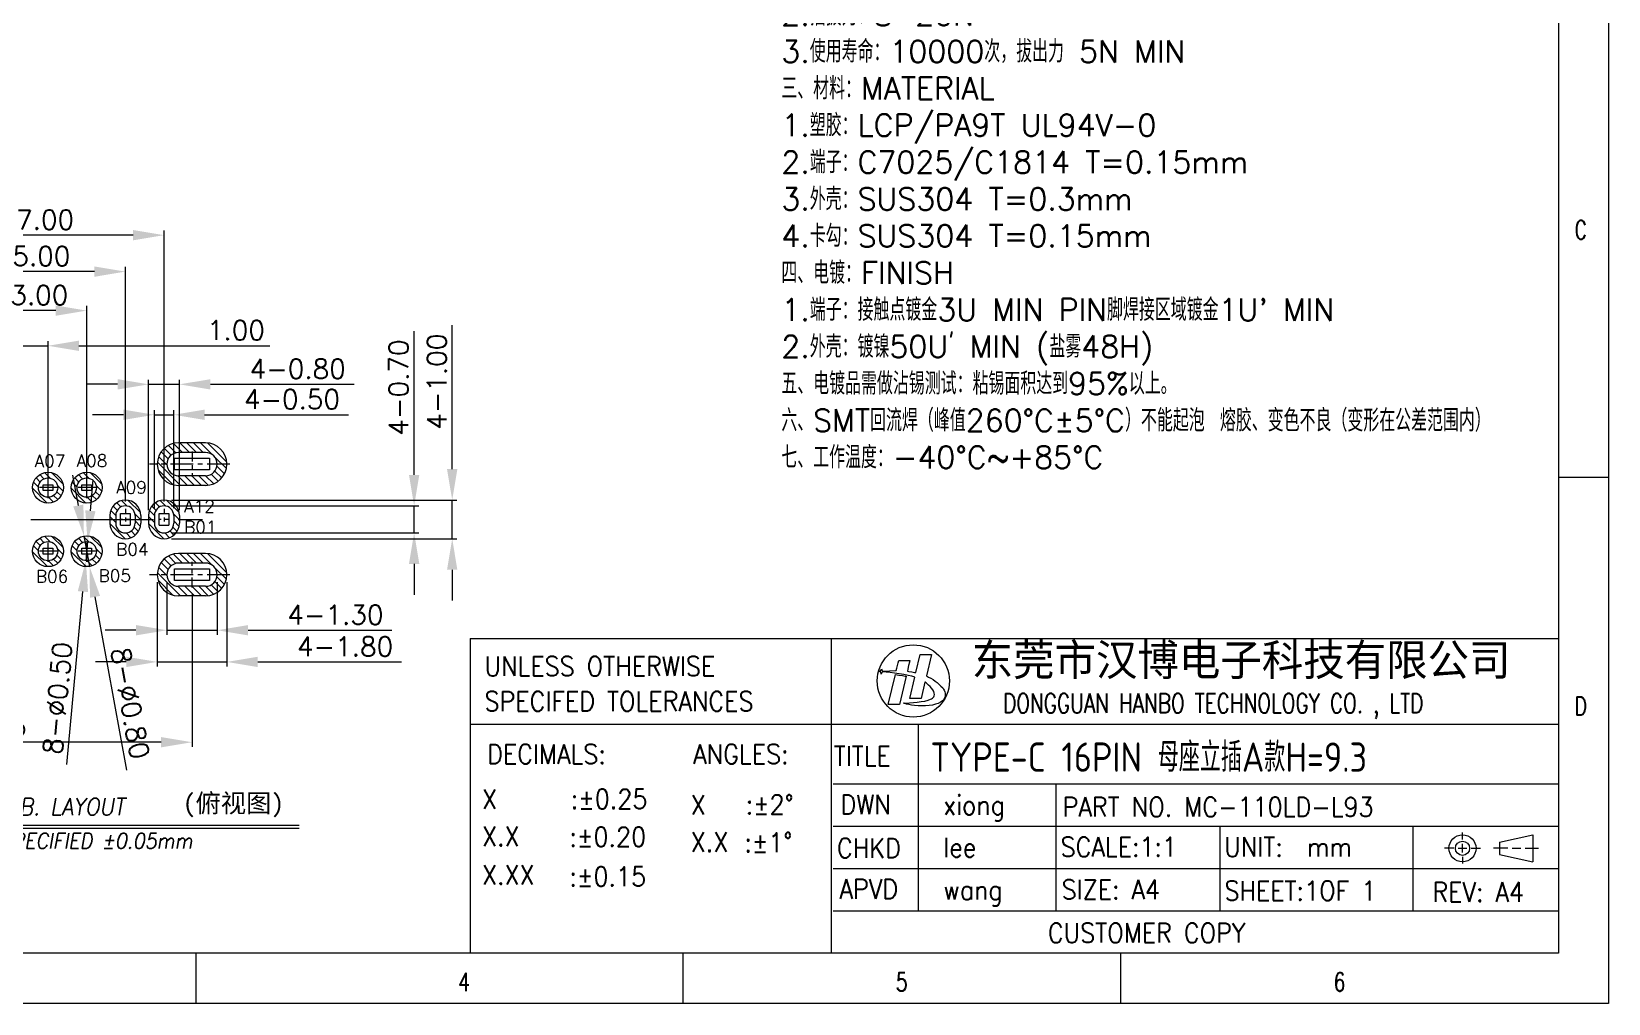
# Model space of a CAD drawing. Extents: x 2504 to 2659, y 706 to 763.
# Drawn here: x 2536.06 to 2576.84, y 706.23 to 731.36 of the extents above; entities that cross this region are included whole.
import ezdxf
from ezdxf.enums import TextEntityAlignment as Align

# ---------------------------------------------------------------- set-up
doc = ezdxf.new("R2010")
doc.units = 0
doc.header["$MEASUREMENT"] = 0
doc.linetypes.add('ACAD_ISO02W100', pattern=[15, 12, -3])
doc.linetypes.add('CENTER', pattern=[50.8, 31.75, -6.35, 6.35, -6.35])
doc.layers.get('0').update_dxf_attribs({"linetype": 'CONTINUOUS', "lineweight": 20})
doc.layers.get('Defpoints').update_dxf_attribs({"linetype": 'CONTINUOUS'})
for name, color, linetype, lineweight in [('DIM', 3, 'CONTINUOUS', 9), ('HANBO', 7, 'CONTINUOUS', 9), ('NOTE', 82, 'CONTINUOUS', 18), ('screw', 33, 'CONTINUOUS', 13)]:
    doc.layers.add(name, color=color, linetype=linetype, lineweight=lineweight)
doc.styles.add('3.5号字', font='gbenor.shx', dxfattribs={"height": 3.5, "bigfont": 'gbcbig.shx'})
doc.styles.add('ROMANS', font='ROMANS.SHX', dxfattribs={"bigfont": 'gbcbig.shx'})
doc.styles.get("Standard").update_dxf_attribs({"font": 'simplex.shx', "bigfont": 'gbcbig.shx'})
doc.styles.add('样式 1', font='gbenor.shx', dxfattribs={"height": 1.2, "bigfont": 'gbcbig.shx'})
doc.dimstyles.new('汉博电子', dxfattribs={"dimtxt": 0.5, "dimasz": 0.8, "dimexe": 0.12, "dimexo": 0.19, "dimgap": 0.15, "dimtad": 1, "dimzin": 1, "dimdsep": 46, "dimtxsty": 'ROMANS', "dimcen": 2.13, "dimclrd": 3, "dimclre": 3, "dimclrt": 2, "dimazin": 2, "dimtfac": 1, "dimtmove": 0, "dimatfit": 3, "dimfxl": 1, "dimlwd": 13, "dimlwe": 13, "dimarcsym": 0})

# ---------------------------------------------------------------- blocks, each defined once
blk = doc.blocks.new('hanbo')
at = {"layer": 'HANBO'}
blk.add_ellipse((-2.076, 0.258), major_axis=(0, 1.277), ratio=1, dxfattribs=at)
at = {"layer": 'HANBO', "color": 7}
for points, knots in [([(-3.194, 0.688), (-3.194, 0.688), (-3.219, 0.622), (-3.219, 0.622), (-3.219, 0.622), (-3.219, 0.622), (-3.292, 0.603), (-3.292, 0.603), (-3.292, 0.603), (-3.292, 0.603), (-3.224, 0.573), (-3.224, 0.573), (-3.224, 0.573), (-3.224, 0.573), (-3.207, 0.502), (-3.207, 0.502), (-3.207, 0.502), (-3.207, 0.502), (-3.179, 0.571), (-3.179, 0.571), (-3.179, 0.571), (-3.179, 0.571), (-3.146, 0.58), (-3.146, 0.58), (-3.146, 0.58), (-2.9, 0.551), (-2.236, 0.485), (-2.026, 0.388), (-2.026, 0.388), (-2.026, 0.388), (-2.198, -0.362), (-2.198, -0.362), (-2.198, -0.362), (-2.198, -0.362), (-1.803, -0.362), (-1.803, -0.362), (-1.803, -0.362), (-1.803, -0.362), (-1.666, 0.218), (-1.666, 0.218), (-1.666, 0.218), (-1.666, 0.218), (-1.423, 0.048), (-1.354, -0.114), (-1.354, -0.114), (-1.285, -0.277), (-1.377, -0.349), (-1.465, -0.39), (-1.465, -0.39), (-1.657, -0.485), (-2.207, -0.521), (-2.417, -0.528), (-2.417, -0.528), (-2.417, -0.528), (-2.141, -0.62), (-1.774, -0.625), (-1.774, -0.625), (-1.407, -0.63), (-1.101, -0.543), (-0.999, -0.398), (-0.999, -0.398), (-0.897, -0.254), (-0.952, -0.084), (-1.037, 0.011), (-1.037, 0.011), (-1.194, 0.188), (-1.397, 0.34), (-1.615, 0.434), (-1.615, 0.434), (-1.615, 0.434), (-1.438, 1.196), (-1.438, 1.196), (-1.438, 1.196), (-1.438, 1.196), (-1.834, 1.196), (-1.834, 1.196), (-1.834, 1.196), (-1.834, 1.196), (-1.985, 0.553), (-1.985, 0.553), (-1.985, 0.553), (-1.985, 0.553), (-2.278, 0.601), (-2.286, 0.602), (-2.286, 0.602), (-2.283, 0.625), (-2.196, 0.983), (-2.196, 0.983), (-2.196, 0.983), (-2.196, 0.983), (-2.591, 0.983), (-2.591, 0.983), (-2.591, 0.983), (-2.62, 0.866), (-2.653, 0.735), (-2.679, 0.625), (-2.679, 0.625), (-2.679, 0.625), (-3.155, 0.61), (-3.155, 0.61), (-3.155, 0.61), (-3.155, 0.61), (-3.176, 0.616), (-3.176, 0.616), (-3.176, 0.616), (-3.176, 0.616), (-3.194, 0.688), (-3.194, 0.688)], [0, 0, 0, 0, 0.035714, 0.035714, 0.035714, 0.035714, 0.071429, 0.071429, 0.071429, 0.071429, 0.107143, 0.107143, 0.107143, 0.107143, 0.142857, 0.142857, 0.142857, 0.142857, 0.178571, 0.178571, 0.178571, 0.178571, 0.214286, 0.214286, 0.214286, 0.214286, 0.25, 0.25, 0.25, 0.25, 0.285714, 0.285714, 0.285714, 0.285714, 0.321429, 0.321429, 0.321429, 0.321429, 0.357143, 0.357143, 0.357143, 0.357143, 0.392857, 0.392857, 0.392857, 0.392857, 0.428571, 0.428571, 0.428571, 0.428571, 0.464286, 0.464286, 0.464286, 0.464286, 0.5, 0.5, 0.5, 0.5, 0.535714, 0.535714, 0.535714, 0.535714, 0.571429, 0.571429, 0.571429, 0.571429, 0.607143, 0.607143, 0.607143, 0.607143, 0.642857, 0.642857, 0.642857, 0.642857, 0.678571, 0.678571, 0.678571, 0.678571, 0.714286, 0.714286, 0.714286, 0.714286, 0.75, 0.75, 0.75, 0.75, 0.785714, 0.785714, 0.785714, 0.785714, 0.821429, 0.821429, 0.821429, 0.821429, 0.857143, 0.857143, 0.857143, 0.857143, 0.892857, 0.892857, 0.892857, 0.892857, 0.928571, 0.928571, 0.928571, 0.928571, 1, 1, 1, 1]), ([(-2.71, 0.482), (-2.71, 0.482), (-2.96, -0.577), (-2.96, -0.577), (-2.96, -0.577), (-2.96, -0.577), (-2.562, -0.577), (-2.562, -0.577), (-2.562, -0.577), (-2.562, -0.577), (-2.328, 0.422), (-2.328, 0.422), (-2.328, 0.422), (-2.328, 0.422), (-2.551, 0.466), (-2.71, 0.482)], [0, 0, 0, 0, 0.2, 0.2, 0.2, 0.2, 0.4, 0.4, 0.4, 0.4, 0.6, 0.6, 0.6, 0.6, 1, 1, 1, 1])]:
    blk.add_open_spline(points, degree=3, knots=knots, dxfattribs=at)
blk = doc.blocks.new('*D1212')
at = {"color": 3, "lineweight": 13, "transparency": 16777216}
for p, q in [((2531.759, 716.903), (2531.759, 712.866)), ((2540.209, 716.828), (2540.209, 712.866)), ((2539.409, 712.986), (2532.559, 712.986))]:
    blk.add_line(p, q, dxfattribs=at)
at = {"color": 3, "transparency": 16777216}
for points in [[(2532.559, 713.119), (2532.559, 712.853), (2531.759, 712.986)], [(2539.409, 713.119), (2539.409, 712.853), (2540.209, 712.986)]]:
    blk.add_solid(points, dxfattribs=at)
at = {"layer": 'Defpoints', "color": 0, "transparency": 16777216}
for p in [(2531.759, 717.093), (2540.209, 717.018), (2531.759, 712.986)]:
    blk.add_point(p, dxfattribs=at)
at = {"color": 2, "transparency": 16777216, "insert": (2535.185, 713.386), "char_height": 0.5, "attachment_point": 5, "style": 'ROMANS'}
blk.add_mtext('8.45', dxfattribs=at)
blk = doc.blocks.new('*D1213')
at = {"color": 3, "lineweight": 13, "transparency": 16777216}
for p, q in [((2539.559, 717.128), (2539.559, 715.762)), ((2540.859, 717.128), (2540.859, 715.762)), ((2538.759, 715.882), (2537.959, 715.882)), ((2539.559, 715.882), (2540.859, 715.882)), ((2541.659, 715.882), (2545.378, 715.882))]:
    blk.add_line(p, q, dxfattribs=at)
at = {"color": 3, "transparency": 16777216}
for points in [[(2538.759, 716.015), (2538.759, 715.748), (2539.559, 715.882)], [(2541.659, 716.015), (2541.659, 715.748), (2540.859, 715.882)]]:
    blk.add_solid(points, dxfattribs=at)
at = {"layer": 'Defpoints', "color": 0, "transparency": 16777216}
for p in [(2539.559, 717.318), (2540.859, 717.318), (2540.859, 715.882)]:
    blk.add_point(p, dxfattribs=at)
at = {"color": 2, "transparency": 16777216, "insert": (2543.918, 716.282), "char_height": 0.5, "attachment_point": 5, "style": 'ROMANS'}
blk.add_mtext('4-1.30', dxfattribs=at)
blk = doc.blocks.new('*D1214')
at = {"color": 3, "lineweight": 13, "transparency": 16777216}
for p, q in [((2532.484, 719.213), (2532.484, 726.219)), ((2538.684, 726.099), (2533.284, 726.099)), ((2539.484, 719.213), (2539.484, 726.219))]:
    blk.add_line(p, q, dxfattribs=at)
at = {"color": 3, "transparency": 16777216}
for points in [[(2533.284, 726.232), (2533.284, 725.965), (2532.484, 726.099)], [(2538.684, 726.232), (2538.684, 725.965), (2539.484, 726.099)]]:
    blk.add_solid(points, dxfattribs=at)
at = {"layer": 'Defpoints', "color": 0, "transparency": 16777216}
for p in [(2532.484, 726.099), (2532.484, 719.023), (2539.484, 719.023)]:
    blk.add_point(p, dxfattribs=at)
at = {"color": 2, "transparency": 16777216, "insert": (2536.409, 726.499), "char_height": 0.5, "attachment_point": 5, "style": 'ROMANS'}
blk.add_mtext('7.00', dxfattribs=at)
blk = doc.blocks.new('*D1215')
at = {"color": 3, "lineweight": 13, "transparency": 16777216}
for p, q in [((2533.484, 719.213), (2533.484, 725.276)), ((2538.484, 719.213), (2538.484, 725.276)), ((2537.684, 725.156), (2534.284, 725.156))]:
    blk.add_line(p, q, dxfattribs=at)
at = {"color": 3, "transparency": 16777216}
for points in [[(2534.284, 725.289), (2534.284, 725.022), (2533.484, 725.156)], [(2537.684, 725.289), (2537.684, 725.022), (2538.484, 725.156)]]:
    blk.add_solid(points, dxfattribs=at)
at = {"layer": 'Defpoints', "color": 0, "transparency": 16777216}
for p in [(2533.484, 725.156), (2533.484, 719.023), (2538.484, 719.023)]:
    blk.add_point(p, dxfattribs=at)
at = {"color": 2, "transparency": 16777216, "insert": (2536.312, 725.556), "char_height": 0.5, "attachment_point": 5, "style": 'ROMANS'}
blk.add_mtext('5.00', dxfattribs=at)
blk = doc.blocks.new('*D1222')
at = {"color": 3, "lineweight": 13, "transparency": 16777216}
for p, q in [((2534.484, 719.76), (2534.484, 724.268)), ((2536.684, 724.148), (2535.284, 724.148)), ((2537.484, 719.76), (2537.484, 724.268))]:
    blk.add_line(p, q, dxfattribs=at)
at = {"color": 3, "transparency": 16777216}
for points in [[(2535.284, 724.281), (2535.284, 724.014), (2534.484, 724.148)], [(2536.684, 724.281), (2536.684, 724.014), (2537.484, 724.148)]]:
    blk.add_solid(points, dxfattribs=at)
at = {"layer": 'Defpoints', "color": 0, "transparency": 16777216}
for p in [(2534.484, 724.148), (2534.484, 719.57), (2537.484, 719.57)]:
    blk.add_point(p, dxfattribs=at)
at = {"color": 2, "transparency": 16777216, "insert": (2536.258, 724.548), "char_height": 0.5, "attachment_point": 5, "style": 'ROMANS'}
blk.add_mtext('3.00', dxfattribs=at)
blk = doc.blocks.new('*D1223')
at = {"color": 3, "lineweight": 13, "transparency": 16777216}
for p, q in [((2534.684, 723.238), (2533.884, 723.238)), ((2535.484, 719.76), (2535.484, 723.358)), ((2535.484, 723.238), (2536.484, 723.238)), ((2536.484, 719.76), (2536.484, 723.358)), ((2537.284, 723.238), (2542.22, 723.238))]:
    blk.add_line(p, q, dxfattribs=at)
at = {"color": 3, "transparency": 16777216}
for points in [[(2534.684, 723.371), (2534.684, 723.105), (2535.484, 723.238)], [(2537.284, 723.371), (2537.284, 723.105), (2536.484, 723.238)]]:
    blk.add_solid(points, dxfattribs=at)
at = {"layer": 'Defpoints', "color": 0, "transparency": 16777216}
for p in [(2535.484, 723.238), (2535.484, 719.57), (2536.484, 719.57)]:
    blk.add_point(p, dxfattribs=at)
at = {"color": 2, "transparency": 16777216, "insert": (2541.344, 723.638), "char_height": 0.5, "attachment_point": 5, "style": 'ROMANS'}
blk.add_mtext('1.00', dxfattribs=at)
blk = doc.blocks.new('*D1209')
at = {"color": 3, "lineweight": 13, "transparency": 16777216}
for p, q in [((2539.084, 718.988), (2539.084, 722.361)), ((2539.884, 718.988), (2539.884, 722.361)), ((2538.284, 722.241), (2537.484, 722.241)), ((2539.084, 722.241), (2539.884, 722.241)), ((2540.684, 722.241), (2544.403, 722.241))]:
    blk.add_line(p, q, dxfattribs=at)
at = {"color": 3, "transparency": 16777216}
for points in [[(2538.284, 722.374), (2538.284, 722.107), (2539.084, 722.241)], [(2540.684, 722.374), (2540.684, 722.107), (2539.884, 722.241)]]:
    blk.add_solid(points, dxfattribs=at)
at = {"layer": 'Defpoints', "color": 0, "transparency": 16777216}
for p in [(2539.084, 722.241), (2539.084, 718.798), (2539.884, 718.798)]:
    blk.add_point(p, dxfattribs=at)
at = {"color": 2, "transparency": 16777216, "insert": (2542.943, 722.641), "char_height": 0.5, "attachment_point": 5, "style": 'ROMANS'}
blk.add_mtext('4-0.80', dxfattribs=at)
blk = doc.blocks.new('*D1216')
at = {"color": 3, "lineweight": 13, "transparency": 16777216}
for p, q in [((2537.581, 718.972), (2537.655, 719.768)), ((2537.507, 718.175), (2537.461, 717.677)), ((2536.972, 712.409), (2537.387, 716.881))]:
    blk.add_line(p, q, dxfattribs=at)
at = {"color": 3, "transparency": 16777216}
for points in [[(2537.448, 718.984), (2537.713, 718.959), (2537.507, 718.175)], [(2537.254, 716.893), (2537.52, 716.868), (2537.461, 717.677)]]:
    blk.add_solid(points, dxfattribs=at)
at = {"layer": 'Defpoints', "color": 0, "transparency": 16777216}
for p in [(2537.507, 718.175), (2537.461, 717.677)]:
    blk.add_point(p, dxfattribs=at)
at = {"color": 2, "transparency": 16777216, "insert": (2536.729, 714.125), "char_height": 0.5, "attachment_point": 5, "rotation": 84.701, "style": 'ROMANS'}
blk.add_mtext('8-∅0.50', dxfattribs=at)
blk = doc.blocks.new('*D1217')
at = {"color": 3, "lineweight": 13, "transparency": 16777216}
for p, q in [((2537.268, 719.107), (2537.124, 719.894)), ((2537.412, 718.32), (2537.556, 717.533)), ((2538.52, 712.264), (2537.7, 716.746))]:
    blk.add_line(p, q, dxfattribs=at)
at = {"color": 3, "transparency": 16777216}
for points in [[(2537.399, 719.131), (2537.137, 719.083), (2537.412, 718.32)], [(2537.831, 716.77), (2537.569, 716.722), (2537.556, 717.533)]]:
    blk.add_solid(points, dxfattribs=at)
at = {"layer": 'Defpoints', "color": 0, "transparency": 16777216}
for p in [(2537.412, 718.32), (2537.556, 717.533)]:
    blk.add_point(p, dxfattribs=at)
at = {"color": 2, "transparency": 16777216, "insert": (2538.61, 713.994), "char_height": 0.5, "attachment_point": 5, "rotation": 280.3682, "style": 'ROMANS'}
blk.add_mtext('8-∅0.80', dxfattribs=at)
blk = doc.blocks.new('*D1218')
at = {"color": 3, "lineweight": 13, "transparency": 16777216}
for p, q in [((2539.309, 717.128), (2539.309, 714.943)), ((2541.109, 717.128), (2541.109, 714.943)), ((2538.509, 715.063), (2537.709, 715.063)), ((2539.309, 715.063), (2541.109, 715.063)), ((2541.909, 715.063), (2545.628, 715.063))]:
    blk.add_line(p, q, dxfattribs=at)
at = {"color": 3, "transparency": 16777216}
for points in [[(2538.509, 715.196), (2538.509, 714.929), (2539.309, 715.063)], [(2541.909, 715.196), (2541.909, 714.929), (2541.109, 715.063)]]:
    blk.add_solid(points, dxfattribs=at)
at = {"layer": 'Defpoints', "color": 0, "transparency": 16777216}
for p in [(2539.309, 717.318), (2541.109, 717.318), (2541.109, 715.063)]:
    blk.add_point(p, dxfattribs=at)
at = {"color": 2, "transparency": 16777216, "insert": (2544.168, 715.463), "char_height": 0.5, "attachment_point": 5, "style": 'ROMANS'}
blk.add_mtext('4-1.80', dxfattribs=at)
blk = doc.blocks.new('*D1219')
at = {"color": 3, "lineweight": 13, "transparency": 16777216}
for p, q in [((2539.234, 719.038), (2539.234, 721.574)), ((2539.734, 719.038), (2539.734, 721.574)), ((2538.434, 721.454), (2537.634, 721.454)), ((2539.234, 721.454), (2539.734, 721.454)), ((2540.534, 721.454), (2544.253, 721.454))]:
    blk.add_line(p, q, dxfattribs=at)
at = {"color": 3, "transparency": 16777216}
for points in [[(2538.434, 721.587), (2538.434, 721.32), (2539.234, 721.454)], [(2540.534, 721.587), (2540.534, 721.32), (2539.734, 721.454)]]:
    blk.add_solid(points, dxfattribs=at)
at = {"layer": 'Defpoints', "color": 0, "transparency": 16777216}
for p in [(2539.234, 721.454), (2539.234, 718.848), (2539.734, 718.848)]:
    blk.add_point(p, dxfattribs=at)
at = {"color": 2, "transparency": 16777216, "insert": (2542.793, 721.854), "char_height": 0.5, "attachment_point": 5, "style": 'ROMANS'}
blk.add_mtext('4-0.50', dxfattribs=at)
blk = doc.blocks.new('*D1220')
at = {"color": 3, "lineweight": 13, "transparency": 16777216}
for p, q in [((2545.953, 719.898), (2545.953, 723.617)), ((2539.674, 719.098), (2546.073, 719.098)), ((2545.953, 718.398), (2545.953, 719.098)), ((2539.674, 718.398), (2546.073, 718.398)), ((2545.953, 717.598), (2545.953, 716.798))]:
    blk.add_line(p, q, dxfattribs=at)
at = {"color": 3, "transparency": 16777216}
for points in [[(2545.82, 719.898), (2546.087, 719.898), (2545.953, 719.098)], [(2545.82, 717.598), (2546.087, 717.598), (2545.953, 718.398)]]:
    blk.add_solid(points, dxfattribs=at)
at = {"layer": 'Defpoints', "color": 0, "transparency": 16777216}
for p in [(2539.484, 719.098), (2539.484, 718.398), (2545.953, 718.398)]:
    blk.add_point(p, dxfattribs=at)
at = {"color": 2, "transparency": 16777216, "insert": (2545.553, 722.158), "char_height": 0.5, "attachment_point": 5, "rotation": 90, "style": 'ROMANS'}
blk.add_mtext('4-0.70', dxfattribs=at)
blk = doc.blocks.new('*D1221')
at = {"color": 3, "lineweight": 13, "transparency": 16777216}
for p, q in [((2546.938, 720.048), (2546.938, 723.767)), ((2539.674, 719.248), (2547.058, 719.248)), ((2546.938, 718.248), (2546.938, 719.248)), ((2539.674, 718.248), (2547.058, 718.248)), ((2546.938, 717.448), (2546.938, 716.648))]:
    blk.add_line(p, q, dxfattribs=at)
at = {"color": 3, "transparency": 16777216}
for points in [[(2546.804, 720.048), (2547.071, 720.048), (2546.938, 719.248)], [(2546.804, 717.448), (2547.071, 717.448), (2546.938, 718.248)]]:
    blk.add_solid(points, dxfattribs=at)
at = {"layer": 'Defpoints', "color": 0, "transparency": 16777216}
for p in [(2539.484, 719.248), (2539.484, 718.248), (2546.938, 718.248)]:
    blk.add_point(p, dxfattribs=at)
at = {"color": 2, "transparency": 16777216, "insert": (2546.538, 722.308), "char_height": 0.5, "attachment_point": 5, "rotation": 90, "style": 'ROMANS'}
blk.add_mtext('4-1.00', dxfattribs=at)

msp = doc.modelspace()

# ---------------------------------------------------------------- hatches: boundary and pattern name
h = msp.add_hatch()
h.set_pattern_fill('ANSI31', color=256, scale=0.04, angle=90, style=0)
h.set_pattern_definition([(135, (3914.06276, 813.56997), (-0.089802561, -0.089802561), [])])
edge = h.paths.add_edge_path(flags=16)
edge.add_line((2540.559, 719.878), (2539.859, 719.878))
edge.add_arc((2539.859, 720.178), 0.3, 90, 270, ccw=False)
edge.add_line((2539.859, 720.478), (2540.559, 720.478))
edge.add_arc((2540.559, 720.178), 0.3, -90, 90, ccw=False)
edge = h.paths.add_edge_path()
edge.add_line((2540.559, 719.628), (2539.859, 719.628))
edge.add_arc((2539.859, 720.178), 0.55, 90, 270, ccw=False)
edge.add_line((2539.859, 720.728), (2540.559, 720.728))
edge.add_arc((2540.559, 720.178), 0.55, -90, 90, ccw=False)
h = msp.add_hatch()
h.set_pattern_fill('ANSI31', color=256, scale=0.04, angle=90, style=0)
h.set_pattern_definition([(135, (2507.26351, 183.51456), (-0.08980256, -0.08980256), [])])
edge = h.paths.add_edge_path()
edge.add_arc((2536.484, 719.57), 0.4, 90, 450)
edge = h.paths.add_edge_path(flags=16)
edge.add_arc((2536.484, 719.57), 0.25, 90, 450)
h = msp.add_hatch()
h.set_pattern_fill('ANSI31', color=256, scale=0.04, angle=90, style=0)
h.set_pattern_definition([(135, (2508.26351, 183.51456), (-0.08980256, -0.08980256), [])])
edge = h.paths.add_edge_path()
edge.add_arc((2537.484, 719.57), 0.4, 90, 450)
edge = h.paths.add_edge_path(flags=16)
edge.add_arc((2537.484, 719.57), 0.25, 90, 450)
h = msp.add_hatch()
h.set_pattern_fill('ANSI31', color=256, scale=0.04, angle=90, style=0)
h.set_pattern_definition([(135, (3974.16659, 882.65857), (-0.089802561, -0.089802561), [])])
edge = h.paths.add_edge_path(flags=16)
edge.add_line((2538.734, 718.848), (2538.734, 718.648))
edge.add_arc((2538.484, 718.648), 0.25, 180, 360, ccw=False)
edge.add_line((2538.234, 718.648), (2538.234, 718.848))
edge.add_arc((2538.484, 718.848), 0.25, 0, 180, ccw=False)
edge = h.paths.add_edge_path()
edge.add_arc((2538.484, 718.648), 0.4, 180, 360)
edge.add_line((2538.884, 718.648), (2538.884, 718.848))
edge.add_arc((2538.484, 718.848), 0.4, 0, 180)
edge.add_line((2538.084, 718.848), (2538.084, 718.648))
h = msp.add_hatch()
h.set_pattern_fill('ANSI31', color=256, scale=0.04, angle=90, style=0)
h.set_pattern_definition([(135, (3975.16659, 882.65857), (-0.089802561, -0.089802561), [])])
edge = h.paths.add_edge_path(flags=16)
edge.add_line((2539.734, 718.848), (2539.734, 718.648))
edge.add_arc((2539.484, 718.648), 0.25, 180, 360, ccw=False)
edge.add_line((2539.234, 718.648), (2539.234, 718.848))
edge.add_arc((2539.484, 718.848), 0.25, 0, 180, ccw=False)
edge = h.paths.add_edge_path()
edge.add_arc((2539.484, 718.648), 0.4, 180, 360)
edge.add_line((2539.884, 718.648), (2539.884, 718.848))
edge.add_arc((2539.484, 718.848), 0.4, 0, 180)
edge.add_line((2539.084, 718.848), (2539.084, 718.648))
h = msp.add_hatch()
h.set_pattern_fill('ANSI31', color=256, scale=0.04, angle=90, style=0)
h.set_pattern_definition([(135, (2507.26351, 181.87079), (-0.08980256, -0.08980256), [])])
edge = h.paths.add_edge_path()
edge.add_arc((2536.484, 717.926), 0.4, 90, 450)
edge = h.paths.add_edge_path(flags=16)
edge.add_arc((2536.484, 717.926), 0.25, 90, 450)
h = msp.add_hatch()
h.set_pattern_fill('ANSI31', color=256, scale=0.04, angle=90, style=0)
h.set_pattern_definition([(135, (2508.26351, 181.87079), (-0.08980256, -0.08980256), [])])
edge = h.paths.add_edge_path()
edge.add_arc((2537.484, 717.926), 0.4, 0, 360)
edge = h.paths.add_edge_path(flags=16)
edge.add_arc((2537.484, 717.926), 0.25, 0, 360)
h = msp.add_hatch()
h.set_pattern_fill('ANSI31', color=256, scale=0.04, angle=90, style=0)
h.set_pattern_definition([(135, (3914.06276, 810.70997), (-0.089802561, -0.089802561), [])])
edge = h.paths.add_edge_path(flags=16)
edge.add_line((2540.559, 717.018), (2539.859, 717.018))
edge.add_arc((2539.859, 717.318), 0.3, 90, 270, ccw=False)
edge.add_line((2539.859, 717.618), (2540.559, 717.618))
edge.add_arc((2540.559, 717.318), 0.3, -90, 90, ccw=False)
edge = h.paths.add_edge_path()
edge.add_line((2540.559, 716.768), (2539.859, 716.768))
edge.add_arc((2539.859, 717.318), 0.55, 90, 270, ccw=False)
edge.add_line((2539.859, 717.868), (2540.559, 717.868))
edge.add_arc((2540.559, 717.318), 0.55, -90, 90, ccw=False)

# ---------------------------------------------------------------- linework, layer by layer
for p, q in [((2540.559, 720.728), (2539.859, 720.728)), ((2540.559, 720.478), (2539.859, 720.478)), ((2540.559, 719.878), (2539.859, 719.878)), ((2540.559, 719.628), (2539.859, 719.628)), ((2538.084, 718.848), (2538.084, 718.648)), ((2538.234, 718.848), (2538.234, 718.648)), ((2538.734, 718.848), (2538.734, 718.648)), ((2538.884, 718.848), (2538.884, 718.648)), ((2539.084, 718.848), (2539.084, 718.648)), ((2539.234, 718.848), (2539.234, 718.648)), ((2539.734, 718.848), (2539.734, 718.648)), ((2539.884, 718.848), (2539.884, 718.648)), ((2540.559, 717.868), (2539.859, 717.868)), ((2540.559, 717.618), (2539.859, 717.618)), ((2540.559, 717.018), (2539.859, 717.018)), ((2540.559, 716.768), (2539.859, 716.768))]:
    msp.add_line(p, q)
at = {"color": 3}
for p, q in [((2539.759, 720.028), (2539.759, 720.328)), ((2539.759, 720.328), (2540.659, 720.328)), ((2540.659, 720.328), (2540.659, 720.028)), ((2540.659, 720.028), (2539.759, 720.028)), ((2536.359, 719.495), (2536.359, 719.645)), ((2536.359, 719.645), (2536.609, 719.645)), ((2536.609, 719.495), (2536.359, 719.495)), ((2536.609, 719.645), (2536.609, 719.495)), ((2537.359, 719.495), (2537.359, 719.645)), ((2537.359, 719.645), (2537.609, 719.645)), ((2537.609, 719.495), (2537.359, 719.495)), ((2537.609, 719.645), (2537.609, 719.495)), ((2538.359, 718.748), (2538.359, 718.898)), ((2538.359, 718.898), (2538.484, 718.898)), ((2538.359, 718.598), (2538.359, 718.748)), ((2538.484, 718.898), (2538.609, 718.898)), ((2538.609, 718.898), (2538.609, 718.748)), ((2538.609, 718.748), (2538.609, 718.598)), ((2539.359, 718.748), (2539.359, 718.898)), ((2539.359, 718.898), (2539.484, 718.898)), ((2539.359, 718.598), (2539.359, 718.748)), ((2539.484, 718.898), (2539.609, 718.898)), ((2539.609, 718.898), (2539.609, 718.748)), ((2539.609, 718.748), (2539.609, 718.598)), ((2538.359, 718.598), (2538.484, 718.598)), ((2538.484, 718.598), (2538.609, 718.598)), ((2539.359, 718.598), (2539.484, 718.598)), ((2539.484, 718.598), (2539.609, 718.598)), ((2536.359, 717.851), (2536.359, 718.001)), ((2536.359, 718.001), (2536.609, 718.001)), ((2536.609, 717.851), (2536.359, 717.851)), ((2536.609, 718.001), (2536.609, 717.851)), ((2537.359, 717.851), (2537.359, 718.001)), ((2537.359, 718.001), (2537.609, 718.001)), ((2537.609, 717.851), (2537.359, 717.851)), ((2537.609, 718.001), (2537.609, 717.851)), ((2539.759, 717.168), (2539.759, 717.468)), ((2539.759, 717.468), (2540.659, 717.468)), ((2540.659, 717.468), (2540.659, 717.168)), ((2540.659, 717.168), (2539.759, 717.168))]:
    msp.add_line(p, q, dxfattribs=at)
at = {"color": 240, "linetype": 'CENTER', "ltscale": 0.00821}
for p, q in [((2540.209, 720.508), (2540.209, 719.848)), ((2540.209, 716.988), (2540.209, 717.648))]:
    msp.add_line(p, q, dxfattribs=at)
at = {"color": 240, "linetype": 'CENTER', "ltscale": 0.018659}
for p, q in [((2541.19, 720.178), (2539.112, 720.178)), ((2541.19, 717.318), (2539.112, 717.318))]:
    msp.add_line(p, q, dxfattribs=at)
at = {"color": 240, "linetype": 'CENTER', "ltscale": 0.015549}
for p, q in [((2536.759, 719.57), (2536.209, 719.57)), ((2536.484, 719.295), (2536.484, 719.845)), ((2537.759, 719.57), (2537.209, 719.57)), ((2537.484, 719.295), (2537.484, 719.845)), ((2536.759, 717.926), (2536.209, 717.926)), ((2536.484, 717.651), (2536.484, 718.201)), ((2537.759, 717.926), (2537.209, 717.926)), ((2537.484, 717.651), (2537.484, 718.201))]:
    msp.add_line(p, q, dxfattribs=at)
at = {"color": 1, "linetype": 'CENTER', "ltscale": 0.003}
for p, q in [((2538.609, 718.748), (2538.359, 718.748)), ((2539.609, 718.748), (2539.359, 718.748))]:
    msp.add_line(p, q, dxfattribs=at)
at = {"color": 240, "linetype": 'CENTER', "ltscale": 0.004}
for p, q in [((2538.484, 719.023), (2538.484, 718.598)), ((2539.484, 719.023), (2539.484, 718.598))]:
    msp.add_line(p, q, dxfattribs=at)
for centre in [(2536.484, 719.57), (2537.484, 719.57), (2536.484, 717.926), (2537.484, 717.926)]:
    msp.add_circle(centre, 0.4)
at = {"color": 7, "linetype": 'Continuous'}
for centre in [(2536.484, 719.57), (2537.484, 719.57), (2536.484, 717.926), (2537.484, 717.926)]:
    msp.add_circle(centre, 0.25, dxfattribs=at)
for centre, radius, start, end in [((2539.859, 720.178), 0.55, 90, 270), ((2540.559, 720.178), 0.55, 270, 90), ((2539.859, 720.178), 0.3, 90, 270), ((2540.559, 720.178), 0.3, 270, 90), ((2538.484, 718.848), 0.4, 0, 180), ((2538.484, 718.848), 0.25, 0, 180), ((2539.484, 718.848), 0.4, 0, 180), ((2539.484, 718.848), 0.25, 0, 180), ((2538.484, 718.648), 0.4, 180, 360), ((2538.484, 718.648), 0.25, 180, 360), ((2539.484, 718.648), 0.4, 180, 360), ((2539.484, 718.648), 0.25, 180, 360), ((2539.859, 717.318), 0.55, 90, 270), ((2540.559, 717.318), 0.55, 270, 90), ((2539.859, 717.318), 0.3, 90, 270), ((2540.559, 717.318), 0.3, 270, 90)]:
    msp.add_arc(centre, radius, start, end)
at = {"layer": 'DIM'}
for p, q in [((2529.632, 710.84), (2542.979, 710.84)), ((2529.632, 710.763), (2542.979, 710.763))]:
    msp.add_line(p, q, dxfattribs=at)
at = {"layer": 'HANBO'}
for p, q in [((2575.548, 719.841), (2576.844, 719.841)), ((2547.406, 715.665), (2575.55, 715.665)), ((2559, 708.623), (2559, 713.453)), ((2556.787, 711.913), (2575.548, 711.913)), ((2562.559, 708.623), (2562.559, 711.913)), ((2556.787, 710.816), (2575.548, 710.816)), ((2566.793, 710.816), (2566.793, 708.623)), ((2571.785, 710.816), (2571.785, 708.623)), ((2573.069, 710.468), (2573.069, 710.652)), ((2574.03, 710.405), (2574.892, 710.593)), ((2574.892, 710.593), (2574.892, 709.894)), ((2572.845, 710.243), (2572.607, 710.243)), ((2572.957, 710.243), (2573.182, 710.243)), ((2573.069, 710.131), (2573.069, 710.356)), ((2573.294, 710.243), (2573.532, 710.243)), ((2574.241, 710.243), (2573.87, 710.243)), ((2574.03, 710.405), (2574.03, 710.084)), ((2574.354, 710.243), (2574.578, 710.243)), ((2574.691, 710.243), (2575.032, 710.243)), ((2556.787, 709.72), (2575.548, 709.72)), ((2573.069, 710.019), (2573.069, 709.852)), ((2574.03, 710.084), (2574.892, 709.894)), ((2556.787, 708.623), (2575.548, 708.623)), ((2540.308, 707.526), (2540.308, 706.23)), ((2552.906, 707.526), (2552.906, 706.23)), ((2564.227, 707.526), (2564.227, 706.23))]:
    msp.add_line(p, q, dxfattribs=at)
at = {"layer": 'HANBO', "color": 7, "linetype": 'Continuous'}
for p, q in [((2547.406, 715.665), (2547.406, 707.526)), ((2556.746, 707.526), (2556.746, 715.665)), ((2547.406, 713.453), (2575.548, 713.453))]:
    msp.add_line(p, q, dxfattribs=at)
at = {"layer": 'HANBO', "linetype": 'Continuous', "lineweight": 0}
for points in [[(2503.772, 758.082), (2576.844, 758.082), (2576.844, 706.23), (2503.772, 706.23)], [(2505.068, 756.786), (2575.548, 756.786), (2575.55, 707.526), (2505.068, 707.526)]]:
    msp.add_lwpolyline(points, close=True, dxfattribs=at)
at = {"layer": 'HANBO'}
for radius in [0.35, 0.183]:
    msp.add_circle((2573.069, 710.243), radius, dxfattribs=at)
at = {"layer": 'screw', "color": 240, "linetype": 'CENTER', "ltscale": 0.1}
msp.add_line((2530.958, 718.748), (2540.647, 718.748), dxfattribs=at)

# ---------------------------------------------------------------- block references
at = {"layer": 'HANBO', "xscale": 0.7318080000000001, "yscale": 0.7318080000000001, "zscale": 0.7318080000000001}
msp.add_blockref('hanbo', (2560.383, 714.381), dxfattribs=at)

# ---------------------------------------------------------------- texts
at = {"color": 2, "oblique": 10, "width": 0.9}
for s, height, p in [('RECOMMENDED  P.C.B. LAYOUT ', 0.44, (2530.193, 711.098)), ('TOLERANCE UNSPECIFIED %%p0.05mm ', 0.4, (2531.612, 710.235))]:
    msp.add_text(s, height=height, dxfattribs=at).set_placement(p)
at = {"color": 2, "char_height": 0.32}
for s, insert, attachment_point in [('\\A1; A07', (2535.918, 720.418), 1), ('\\A1; A08', (2537.004, 720.427), 1), ('\\A1;A09\\P\\P\\PB04', (2538.246, 717.815), 7), ('\\A1;A12\\PB01', (2540.004, 718.39), 7), ('\\A1;B05', (2537.793, 717.453), 1), ('\\A1;B06', (2536.17, 717.432), 1)]:
    msp.add_mtext(s, dxfattribs=dict(at, insert=insert, attachment_point=attachment_point))
at = {"layer": 'HANBO', "style": 'ROMANS', "width": 0.75}
for s, p in [('C', (2576.128, 725.998)), ('D', (2576.128, 713.683)), ('4', (2547.245, 706.549)), ('5', (2558.566, 706.549)), ('6', (2569.887, 706.549))]:
    msp.add_text(s, height=0.476, dxfattribs=at).set_placement(p, align=Align.CENTER)
at = {"layer": 'HANBO', "color": 7, "style": '3.5号字', "width": 1.6}
msp.add_text('东莞市汉博电子科技有限公司', height=0.93062, dxfattribs=at).set_placement((2560.373, 714.617))
at = {"layer": 'HANBO', "style": 'ROMANS'}
for s, height, width, p in [('UNLESS OTHERWISE  ', 0.50385, 0.9, (2547.773, 714.699)), ('SPECIFED TOLERANCES', 0.50385, 0.9, (2547.773, 713.792)), ('DONGGUAN HANBO TECHNOLOGY CO. , LTD', 0.50385, 0.75, (2561.186, 713.743)), ('DECIMALS:', 0.5038, 0.9, (2547.841, 712.426)), ('ANGLES:', 0.5038, 0.9, (2553.169, 712.426)), ('TITLE', 0.5038, 0.9, (2556.804, 712.379)), ('X        ', 0.5038, 0.9, (2547.706, 711.261)), (':%%P0.25', 0.5038, 0.9, (2550.004, 711.267)), ('X        ', 0.5038, 0.9, (2553.107, 711.116)), (':%%P2%%d', 0.5038, 0.9, (2554.526, 711.122)), ('DWN', 0.5038, 0.9, (2556.98, 711.122)), ('xiong', 0.5038, 0.9, (2559.638, 711.108)), ('PART NO. MC-110LD-L93', 0.50385, 0.9, (2562.723, 711.062)), ('X.X        ', 0.50385, 0.9, (2547.706, 710.3)), (':%%P0.20', 0.5038, 0.9, (2549.971, 710.287)), ('X.X        ', 0.50385, 0.9, (2553.107, 710.155)), (':%%P1%%d', 0.5038, 0.9, (2554.494, 710.142)), ('lee', 0.5038, 0.9, (2559.638, 710.011)), ('SCALE:1:1', 0.5038, 0.9, (2562.673, 710.027)), ('UNIT:  mm', 0.5038, 0.9, (2566.905, 710.026)), ('CHKD', 0.5038, 0.9, (2556.89, 709.995)), ('X.XX        ', 0.50385, 0.9, (2547.706, 709.305)), (':%%P0.15', 0.5038, 0.9, (2549.971, 709.261)), ('APVD', 0.5038, 0.9, (2556.954, 708.938)), ('SIZE: A4', 0.5038, 0.9, (2562.7, 708.925)), ('SHEET:1OF 1', 0.50385, 0.9, (2566.911, 708.891)), ('REV: A4', 0.5038, 0.9, (2572.289, 708.862)), ('wang', 0.5038, 0.9, (2559.638, 708.914)), ('CUSTOMER COPY', 0.50385, 0.9, (2562.343, 707.803))]:
    msp.add_text(s, height=height, dxfattribs=dict(at, width=width)).set_placement(p)
at = {"layer": 'HANBO', "style": '样式 1'}
msp.add_text('TYPE-C 16PIN 母座立插A款H=9.3', height=0.756, dxfattribs=at).set_placement((2559.305, 712.223))
at = {"layer": 'HANBO', "color": 3, "insert": (2555.45, 739.725), "char_height": 0.572426, "width": 80.42912, "attachment_point": 1, "style": 'ROMANS'}
msp.add_mtext("特性:^J一、电气性能：ELCTRICAL^J1.额定电流：5.0A^J2.接触阻抗：40MILLIOHMS MAX^J3.耐电压：150V AC/1mA MAX  ^J4:绝缘阻抗；150V DC/100 MEGA OHMS MIN^J二、机械性能:^J1.插入力:5~20N^J2.插拔力：8~20N^J3.使用寿命：10000次，拔出力 5N MIN^J三、材料：MATERIAL^J1.塑胶：LCP/PA9T UL94V-0^J2.端子：C7025/C1814 T=0.15mm^J3.外壳：SUS304 T=0.3mm^J4.卡勾：SUS304 T=0.15mm^J四、电镀：FINISH^J1.端子：接触点镀金3U MIN PIN脚焊接区域镀金1U' MIN^J2.外壳：镀镍50U’ MIN (盐雾48H)^J五、电镀品需做沾锡测试：粘锡面积达到95%以上。^J六、SMT回流焊（峰值260°C±5°C）不能起泡 熔胶、变色不良（变形在公差范围内）^J七、工作温度：-40°C~+85°C", dxfattribs=at)
at = {"layer": 'NOTE', "color": 0, "linetype": 'ACAD_ISO02W100', "insert": (2539.971, 711.649), "char_height": 0.48, "width": 3.57191, "attachment_point": 1, "style": 'ROMANS'}
msp.add_mtext('{\\fSimSun|b0|i0|c134|p2;\\C2;(俯视图)}', dxfattribs=at)

# ---------------------------------------------------------------- dimensions: what is measured, and where the dimension line sits
at = {"color": 2}
for base, p1, p2, picture, middle in [((2532.484, 726.099), (2539.484, 719.023), (2532.484, 719.023), '*D1214', (2536.409, 726.099)), ((2533.484, 725.156), (2538.484, 719.023), (2533.484, 719.023), '*D1215', (2536.312, 725.156)), ((2534.484, 724.148), (2537.484, 719.57), (2534.484, 719.57), '*D1222', (2536.258, 724.148)), ((2535.484, 723.238), (2536.484, 719.57), (2535.484, 719.57), '*D1223', (2541.344, 723.238)), ((2531.759, 712.986), (2540.209, 717.018), (2531.759, 717.093), '*D1212', (2535.185, 712.986))]:
    dim = msp.add_linear_dim(base=base, p1=p1, p2=p2, angle=180, dimstyle='汉博电子', dxfattribs=at)
    dim.commit()
    dim.dimension.update_dxf_attribs({"geometry": picture, "text_midpoint": middle, "dimtype": 160})
for base, p1, p2, angle, picture, middle in [((2546.938, 718.248), (2539.484, 719.248), (2539.484, 718.248), 90, '*D1221', (2546.938, 722.308)), ((2545.953, 718.398), (2539.484, 719.098), (2539.484, 718.398), 90, '*D1220', (2545.953, 722.158)), ((2539.084, 722.241), (2539.884, 718.798), (2539.084, 718.798), 180, '*D1209', (2542.943, 722.241)), ((2541.109, 715.063), (2539.309, 717.318), (2541.109, 717.318), 180, '*D1218', (2544.168, 715.063)), ((2540.859, 715.882), (2539.559, 717.318), (2540.859, 717.318), 180, '*D1213', (2543.918, 715.882))]:
    dim = msp.add_linear_dim(base=base, p1=p1, p2=p2, angle=angle, text='4-<>', dimstyle='汉博电子', dxfattribs=at)
    dim.commit()
    dim.dimension.update_dxf_attribs({"geometry": picture, "text_midpoint": middle, "dimtype": 160})
dim = msp.add_linear_dim(base=(2539.234, 721.454), p1=(2539.734, 718.848), p2=(2539.234, 718.848), text='4-<>', dimstyle='汉博电子', dxfattribs=at)
dim.commit()
dim.dimension.update_dxf_attribs({"geometry": '*D1219', "text_midpoint": (2542.793, 721.454), "dimtype": 160})
for p1, p2, picture, middle in [((2537.412, 718.32), (2537.556, 717.533), '*D1217', (2538.216, 713.922)), ((2537.507, 718.175), (2537.461, 717.677), '*D1216', (2537.128, 714.088))]:
    dim = msp.add_diameter_dim_2p(p1=p1, p2=p2, text='8-<>', dimstyle='汉博电子', dxfattribs=at)
    dim.commit()
    dim.dimension.update_dxf_attribs({"geometry": picture, "text_midpoint": middle, "dimtype": 163})

doc.saveas('drawing.dxf')
